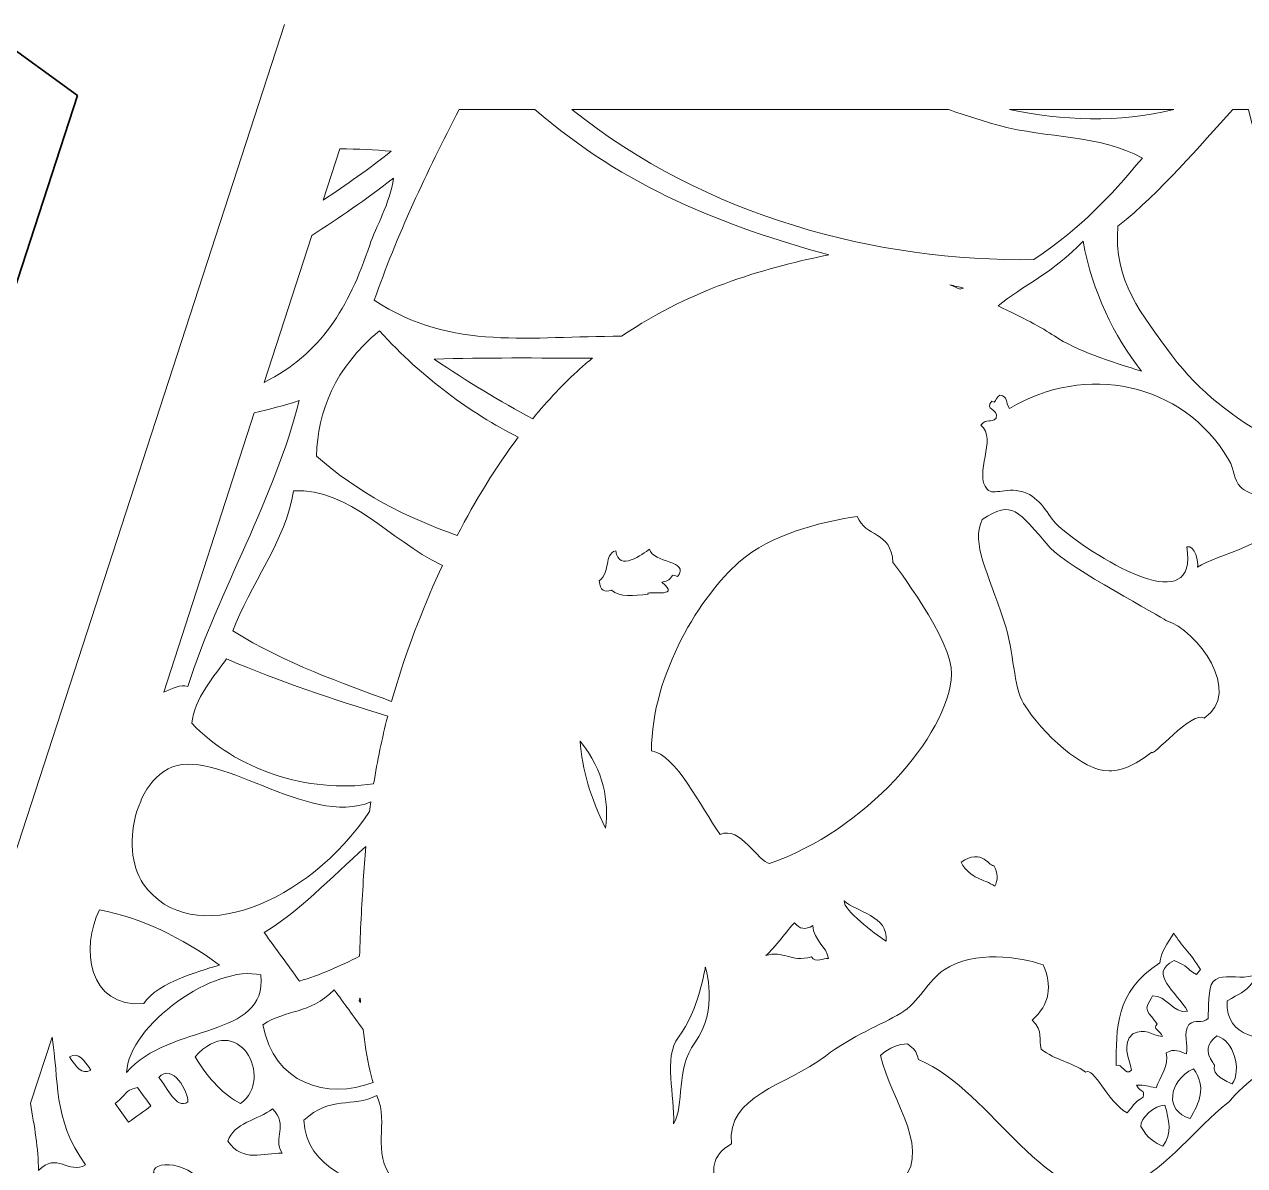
# Model space of a CAD drawing. Header units: millimetres. Extents: x -210 to 134, y -139 to 86.
# Drawn here: x -91.88 to -62.95, y -35.09 to -8.03 of the extents above; entities that cross this region are included whole.
import ezdxf

# ---------------------------------------------------------------- set-up
doc = ezdxf.new("R2010")
doc.units = ezdxf.units.MM
doc.header["$MEASUREMENT"] = 0
for name, color, linetype in [('Side 1 Detail', 7, 'Continuous'), ('Side 1 Outline', 7, 'Continuous'), ('Side 1 Scoring', 7, 'Continuous')]:
    doc.layers.add(name, color=color, linetype=linetype)

msp = doc.modelspace()

# ---------------------------------------------------------------- linework, layer by layer
at = {"layer": 'Side 1 Detail', "color": 250, "lineweight": 9}
for points, knots in [([(-81.5715, -10.0423), (-82.3441, -11.5349), (-83.0546, -13.038), (-83.5843, -14.5695), (-83.5843, -14.5695), (-81.7374, -15.7822), (-79.8696, -15.4118), (-77.7232, -15.4241), (-77.7232, -15.4241), (-76.0077, -14.2467), (-74.1479, -13.7656), (-72.8088, -13.4917), (-72.8088, -13.4917), (-75.2755, -12.8161), (-77.6465, -11.8987), (-79.7768, -10.0427)], [0, 0, 0, 0, 0.2, 0.2, 0.2, 0.2, 0.4, 0.4, 0.4, 0.4, 0.6, 0.6, 0.6, 0.6, 1, 1, 1, 1]), ([(-67.9436, -13.6047), (-66.7206, -12.7586), (-66.2083, -12.1753), (-65.3718, -11.1968), (-65.3718, -11.1968), (-66.3864, -10.6335), (-67.634, -10.7334), (-68.7692, -10.424), (-68.7692, -10.424), (-69.173, -10.3138), (-69.5728, -10.1855), (-69.9688, -10.0449)], [0, 0, 0, 0, 0.25, 0.25, 0.25, 0.25, 0.5, 0.5, 0.5, 0.5, 1, 1, 1, 1]), ([(-63.2255, -10.047), (-64.0203, -10.9131), (-64.9191, -11.9852), (-65.9523, -12.8137), (-65.9523, -12.8137), (-66.0681, -14.0974), (-65.3887, -14.9032), (-64.6666, -15.8833)], [0, 0, 0, 0, 0.3333333, 0.3333333, 0.3333333, 0.3333333, 1, 1, 1, 1]), ([(-64.6666, -15.8833), (-63.3823, -17.6284), (-61.299, -18.2909), (-59.7681, -19.281), (-59.7681, -19.281), (-58.77, -18.3645), (-57.5894, -18.5288), (-56.859, -17.7068), (-56.859, -17.7068), (-59.53, -16.9234), (-62.0911, -13.0886), (-62.86, -10.0468)], [0, 0, 0, 0, 0.25, 0.25, 0.25, 0.25, 0.5, 0.5, 0.5, 0.5, 1, 1, 1, 1]), ([(-83.6934, -13.2609), (-83.544, -12.8168), (-83.2183, -12.2842), (-83.1254, -11.67), (-83.1254, -11.67), (-83.7743, -12.1747), (-84.4208, -12.6231), (-85.0668, -13.0323)], [0, 0, 0, 0, 0.3333333, 0.3333333, 0.3333333, 0.3333333, 1, 1, 1, 1]), ([(-65.3908, -16.2521), (-66.0578, -15.402), (-66.5545, -14.3795), (-66.7785, -13.1641), (-66.7785, -13.1641), (-67.493, -13.9318), (-68.2161, -14.2145), (-68.7909, -14.7046), (-68.7909, -14.7046), (-68.2354, -14.964), (-67.751, -15.2181), (-67.459, -15.4146), (-67.459, -15.4146), (-66.9326, -15.7698), (-66.1111, -16.0228), (-65.3908, -16.2521)], [0, 0, 0, 0, 0.2, 0.2, 0.2, 0.2, 0.4, 0.4, 0.4, 0.4, 0.6, 0.6, 0.6, 0.6, 1, 1, 1, 1]), ([(-69.6146, -14.2789), (-69.7225, -14.2535), (-69.8305, -14.2279), (-69.939, -14.2028), (-69.939, -14.2028), (-69.8566, -14.2364), (-69.7757, -14.2695), (-69.6935, -14.3039), (-69.6935, -14.3039), (-69.6675, -14.2951), (-69.641, -14.2882), (-69.6146, -14.2789)], [0, 0, 0, 0, 0.25, 0.25, 0.25, 0.25, 0.5, 0.5, 0.5, 0.5, 1, 1, 1, 1]), ([(-83.4646, -15.293), (-84.5298, -16.1928), (-84.93, -17.199), (-84.9515, -18.2635), (-84.9515, -18.2635), (-83.9884, -19.1267), (-82.8345, -19.7237), (-81.6172, -20.1449), (-81.6172, -20.1449), (-81.1871, -19.3132), (-80.7023, -18.5259), (-80.1711, -17.8181), (-80.1711, -17.8181), (-81.3097, -17.2357), (-82.4151, -16.4393), (-83.4646, -15.293)], [0, 0, 0, 0, 0.2, 0.2, 0.2, 0.2, 0.4, 0.4, 0.4, 0.4, 0.6, 0.6, 0.6, 0.6, 1, 1, 1, 1]), ([(-78.4107, -15.9419), (-79.7083, -15.9414), (-80.9676, -15.9229), (-82.1627, -15.9677), (-82.1627, -15.9677), (-81.3726, -16.4966), (-80.6035, -16.9721), (-79.8266, -17.3778), (-79.8266, -17.3778), (-79.4707, -16.9429), (-79.0957, -16.5419), (-78.7024, -16.1892), (-78.7024, -16.1892), (-78.6062, -16.1031), (-78.5083, -16.0227), (-78.4107, -15.9419)], [0, 0, 0, 0, 0.2, 0.2, 0.2, 0.2, 0.4, 0.4, 0.4, 0.4, 0.6, 0.6, 0.6, 0.6, 1, 1, 1, 1]), ([(-67.3567, -19.9327), (-67.5607, -19.7609), (-67.7455, -19.2957), (-68.1207, -19.145), (-68.1207, -19.145), (-68.5784, -18.9593), (-68.8937, -19.2237), (-69.0514, -19.0525), (-69.0514, -19.0525), (-69.38, -18.6964), (-68.8042, -17.8501), (-69.1995, -17.5287), (-69.1995, -17.5287), (-69.0593, -17.3477), (-68.9723, -17.4991), (-68.8397, -17.364), (-68.8397, -17.364), (-68.7783, -17.1284), (-69.1399, -17.1725), (-68.942, -16.9583), (-68.942, -16.9583), (-68.8386, -17.0465), (-68.8708, -16.8862), (-68.7535, -16.8214), (-68.7535, -16.8214), (-68.5491, -16.8555), (-68.6316, -16.974), (-68.5248, -17.1351), (-68.5248, -17.1351), (-66.7285, -16.0604), (-64.4262, -16.4953), (-63.3268, -18.3476), (-63.3268, -18.3476), (-63.1728, -18.6074), (-63.2286, -18.8037), (-63.0405, -19.0039), (-63.0405, -19.0039), (-62.8907, -19.1667), (-62.1748, -19.3272), (-62.1521, -19.7008), (-62.1521, -19.7008), (-62.1138, -20.3184), (-63.6331, -20.5986), (-64.0637, -20.899), (-64.0637, -20.899), (-64.0389, -20.7865), (-64.1116, -20.3795), (-64.3204, -20.4133), (-64.3204, -20.4133), (-64.0348, -22.136), (-66.3296, -20.8002), (-67.3567, -19.9327)], [0, 0, 0, 0, 0.0714286, 0.0714286, 0.0714286, 0.0714286, 0.1428571, 0.1428571, 0.1428571, 0.1428571, 0.2142857, 0.2142857, 0.2142857, 0.2142857, 0.2857143, 0.2857143, 0.2857143, 0.2857143, 0.3571429, 0.3571429, 0.3571429, 0.3571429, 0.4285714, 0.4285714, 0.4285714, 0.4285714, 0.5, 0.5, 0.5, 0.5, 0.5714286, 0.5714286, 0.5714286, 0.5714286, 0.6428571, 0.6428571, 0.6428571, 0.6428571, 0.7142857, 0.7142857, 0.7142857, 0.7142857, 0.7857143, 0.7857143, 0.7857143, 0.7857143, 0.8571429, 0.8571429, 0.8571429, 0.8571429, 1, 1, 1, 1]), ([(-88.5742, -23.8597), (-88.3804, -23.7876), (-88.1801, -23.6683), (-88.0073, -23.7256), (-88.0073, -23.7256), (-87.2673, -21.4437), (-85.9359, -19.2559), (-85.3685, -16.947)], [0, 0, 0, 0, 0.3333333, 0.3333333, 0.3333333, 0.3333333, 1, 1, 1, 1]), ([(-81.9677, -20.8577), (-81.9774, -20.8532), (-81.9872, -20.8498), (-81.9968, -20.8444), (-81.9968, -20.8444), (-83.2386, -20.2467), (-84.1438, -19.0283), (-85.5012, -19.0848), (-85.5012, -19.0848), (-85.6602, -20.2334), (-86.5611, -21.3731), (-86.9378, -22.409), (-86.9378, -22.409), (-85.6722, -23.2009), (-84.361, -23.6398), (-83.1726, -24.0816), (-83.1726, -24.0816), (-83.1334, -23.9428), (-83.0946, -23.8039), (-83.0528, -23.668), (-83.0528, -23.668), (-82.7601, -22.7211), (-82.3944, -21.7703), (-81.9677, -20.8577)], [0, 0, 0, 0, 0.1428571, 0.1428571, 0.1428571, 0.1428571, 0.2857143, 0.2857143, 0.2857143, 0.2857143, 0.4285714, 0.4285714, 0.4285714, 0.4285714, 0.5714286, 0.5714286, 0.5714286, 0.5714286, 0.7142857, 0.7142857, 0.7142857, 0.7142857, 1, 1, 1, 1]), ([(-65.1455, -25.2829), (-65.47, -25.5372), (-65.8207, -25.7309), (-66.1625, -25.733), (-66.1625, -25.733), (-66.784, -25.7371), (-67.7445, -24.8461), (-68.1873, -24.1345), (-68.1873, -24.1345), (-68.4409, -23.7262), (-68.3995, -22.9447), (-68.6548, -22.1703), (-68.6548, -22.1703), (-69.0386, -21.0031), (-69.4353, -20.3573), (-69.1725, -19.772), (-69.1725, -19.772), (-68.4419, -19.2958), (-68.3465, -19.5398), (-67.5574, -20.4382), (-67.5574, -20.4382), (-67.0779, -20.9483), (-64.9088, -22.0605), (-64.8192, -22.1674), (-64.8192, -22.1674), (-64.0658, -22.3744), (-62.9868, -23.8878), (-63.9073, -24.4785), (-63.9073, -24.4785), (-64.1674, -24.2718), (-65.1755, -25.4515), (-65.1455, -25.2829)], [0, 0, 0, 0, 0.1111111, 0.1111111, 0.1111111, 0.1111111, 0.2222222, 0.2222222, 0.2222222, 0.2222222, 0.3333333, 0.3333333, 0.3333333, 0.3333333, 0.4444444, 0.4444444, 0.4444444, 0.4444444, 0.5555556, 0.5555556, 0.5555556, 0.5555556, 0.6666667, 0.6666667, 0.6666667, 0.6666667, 0.7777778, 0.7777778, 0.7777778, 0.7777778, 1, 1, 1, 1]), ([(-74.9371, -20.781), (-74.1622, -20.1085), (-73.038, -19.8364), (-72.1313, -19.6967), (-72.1313, -19.6967), (-71.9435, -20.2041), (-71.3308, -20.0222), (-71.286, -20.7855), (-71.286, -20.7855), (-71.286, -20.7855), (-69.858, -22.6526), (-69.8951, -23.4338), (-69.8951, -23.4338), (-69.965, -24.9119), (-71.9788, -27.1655), (-74.2119, -27.9251), (-74.2119, -27.9251), (-74.4774, -27.8948), (-74.9118, -27.0203), (-75.3819, -27.2401), (-75.3819, -27.2401), (-75.8461, -26.5848), (-76.4387, -25.3267), (-77.0128, -25.2585), (-77.0128, -25.2585), (-77.0144, -23.422), (-75.8158, -21.5433), (-74.9371, -20.781)], [0, 0, 0, 0, 0.125, 0.125, 0.125, 0.125, 0.25, 0.25, 0.25, 0.25, 0.375, 0.375, 0.375, 0.375, 0.5, 0.5, 0.5, 0.5, 0.625, 0.625, 0.625, 0.625, 0.75, 0.75, 0.75, 0.75, 1, 1, 1, 1]), ([(-78.2487, -21.2265), (-77.9707, -20.9914), (-78.1495, -20.6081), (-77.8598, -20.5094), (-77.8598, -20.5094), (-77.7929, -21.0375), (-77.2083, -20.5783), (-77.0595, -20.4715), (-77.0595, -20.4715), (-76.9789, -20.8081), (-76.0826, -20.7364), (-76.3918, -21.1224), (-76.3918, -21.1224), (-76.6121, -21.0151), (-76.4396, -21.1993), (-76.7637, -21.2556), (-76.7637, -21.2556), (-76.2637, -21.6647), (-77.2018, -21.4279), (-77.0917, -21.5395), (-77.0917, -21.5395), (-77.4405, -21.577), (-77.7549, -21.6273), (-77.9637, -21.4447), (-77.9637, -21.4447), (-78.1227, -21.4985), (-78.2355, -21.4604), (-78.2487, -21.2265)], [0, 0, 0, 0, 0.125, 0.125, 0.125, 0.125, 0.25, 0.25, 0.25, 0.25, 0.375, 0.375, 0.375, 0.375, 0.5, 0.5, 0.5, 0.5, 0.625, 0.625, 0.625, 0.625, 0.75, 0.75, 0.75, 0.75, 1, 1, 1, 1]), ([(-83.2663, -24.4351), (-84.6335, -24.0056), (-85.7422, -23.6477), (-87.0865, -23.0765), (-87.0865, -23.0765), (-87.3498, -23.4391), (-87.87, -24.0341), (-87.9115, -24.6013), (-87.9115, -24.6013), (-86.8723, -25.6939), (-85.1708, -26.2718), (-83.5998, -26.0362), (-83.5998, -26.0362), (-83.5113, -25.4915), (-83.3997, -24.9565), (-83.2663, -24.4351)], [0, 0, 0, 0, 0.2, 0.2, 0.2, 0.2, 0.4, 0.4, 0.4, 0.4, 0.6, 0.6, 0.6, 0.6, 1, 1, 1, 1]), ([(-88.4741, -25.6855), (-88.746, -25.8351), (-88.9525, -26.0844), (-89.0951, -26.3793), (-89.0951, -26.3793), (-89.1309, -26.4811), (-89.1699, -26.5817), (-89.212, -26.682), (-89.212, -26.682), (-89.4019, -27.2874), (-89.3549, -27.9904), (-89.062, -28.4087), (-89.062, -28.4087), (-87.926, -30.0234), (-85.1498, -28.8677), (-83.6953, -26.6944), (-83.6953, -26.6944), (-83.6853, -26.6182), (-83.6758, -26.5423), (-83.6653, -26.4667), (-83.6653, -26.4667), (-85.1556, -27.095), (-87.3894, -25.0878), (-88.4741, -25.6855)], [0, 0, 0, 0, 0.1428571, 0.1428571, 0.1428571, 0.1428571, 0.2857143, 0.2857143, 0.2857143, 0.2857143, 0.4285714, 0.4285714, 0.4285714, 0.4285714, 0.5714286, 0.5714286, 0.5714286, 0.5714286, 0.7142857, 0.7142857, 0.7142857, 0.7142857, 1, 1, 1, 1]), ([(-78.7009, -25.0218), (-78.1264, -25.7545), (-78.0271, -26.431), (-78.0999, -27.0868), (-78.0999, -27.0868), (-78.4534, -26.3788), (-78.6603, -25.6906), (-78.7009, -25.0218)], [0, 0, 0, 0, 0.3333333, 0.3333333, 0.3333333, 0.3333333, 1, 1, 1, 1]), ([(-83.7859, -27.5272), (-84.606, -28.2665), (-85.4323, -29.1066), (-86.1943, -29.5665), (-86.1943, -29.5665), (-85.9158, -29.9493), (-85.6378, -30.3326), (-85.3598, -30.7156), (-85.3598, -30.7156), (-84.8759, -30.577), (-84.4024, -30.3641), (-83.9314, -30.1257), (-83.9314, -30.1257), (-83.9192, -29.5311), (-83.8784, -28.9438), (-83.8451, -28.3249), (-83.8451, -28.3249), (-83.8303, -28.0581), (-83.81, -27.7925), (-83.7859, -27.5272)], [0, 0, 0, 0, 0.1666667, 0.1666667, 0.1666667, 0.1666667, 0.3333333, 0.3333333, 0.3333333, 0.3333333, 0.5, 0.5, 0.5, 0.5, 0.6666667, 0.6666667, 0.6666667, 0.6666667, 1, 1, 1, 1]), ([(-68.8939, -27.977), (-68.7928, -28.1406), (-68.7973, -28.3313), (-68.8698, -28.4679), (-68.8698, -28.4679), (-69.1372, -28.2776), (-69.441, -28.3122), (-69.6715, -27.8989), (-69.6715, -27.8989), (-69.1711, -27.5344), (-68.9747, -28.0386), (-68.8939, -27.977)], [0, 0, 0, 0, 0.25, 0.25, 0.25, 0.25, 0.5, 0.5, 0.5, 0.5, 1, 1, 1, 1]), ([(-71.4486, -29.7662), (-71.7452, -29.5729), (-72.4482, -29.0438), (-72.4463, -28.8124), (-72.4463, -28.8124), (-72.1607, -29.0784), (-71.3871, -29.1602), (-71.4486, -29.7662)], [0, 0, 0, 0, 0.3333333, 0.3333333, 0.3333333, 0.3333333, 1, 1, 1, 1]), ([(-89.0451, -31.2495), (-88.7806, -30.7561), (-87.4866, -30.402), (-87.2551, -30.3372), (-87.2551, -30.3372), (-88.1661, -29.6689), (-89.1115, -29.2163), (-90.098, -29.0267), (-90.098, -29.0267), (-90.5539, -29.9129), (-90.3729, -31.359), (-89.0451, -31.2495)], [0, 0, 0, 0, 0.25, 0.25, 0.25, 0.25, 0.5, 0.5, 0.5, 0.5, 1, 1, 1, 1]), ([(-73.6232, -29.3311), (-73.4988, -29.4851), (-73.3546, -29.5076), (-73.1891, -29.3998), (-73.1891, -29.3998), (-73.1608, -29.7615), (-72.8627, -29.8881), (-72.8134, -30.1812), (-72.8134, -30.1812), (-72.939, -30.1596), (-73.1126, -30.2998), (-73.2172, -30.1395), (-73.2172, -30.1395), (-73.7205, -30.2836), (-73.8862, -29.9753), (-74.3022, -30.1119), (-74.3022, -30.1119), (-74.0802, -29.9257), (-73.7822, -29.4907), (-73.6232, -29.3311)], [0, 0, 0, 0, 0.1666667, 0.1666667, 0.1666667, 0.1666667, 0.3333333, 0.3333333, 0.3333333, 0.3333333, 0.5, 0.5, 0.5, 0.5, 0.6666667, 0.6666667, 0.6666667, 0.6666667, 1, 1, 1, 1]), ([(-63.7385, -30.8021), (-63.5501, -30.3384), (-62.5307, -30.9873), (-62.5038, -30.186), (-62.5038, -30.186), (-62.5186, -30.1656), (-62.5331, -30.145), (-62.5486, -30.1248), (-62.5486, -30.1248), (-62.4917, -30.0435), (-62.479, -29.9555), (-62.5596, -29.8526), (-62.5596, -29.8526), (-62.2695, -29.8454), (-61.9794, -29.8399), (-61.647, -29.5636), (-61.647, -29.5636), (-61.4775, -30.1041), (-61.1047, -30.1545), (-60.7857, -30.6206), (-60.7857, -30.6206), (-60.6972, -30.7751), (-61.0289, -30.8518), (-61.091, -30.8424), (-61.091, -30.8424), (-61.1213, -30.8021), (-61.1513, -30.7609), (-61.1805, -30.7201), (-61.1805, -30.7201), (-61.1271, -30.5808), (-61.4754, -30.101), (-61.6253, -30.1084), (-61.6253, -30.1084), (-61.6401, -30.0881), (-61.6546, -30.0678), (-61.6697, -30.0471), (-61.6697, -30.0471), (-61.9057, -29.735), (-62.1568, -30.0401), (-62.3536, -30.2638), (-62.3536, -30.2638), (-62.3357, -30.8653), (-61.6938, -31.239), (-61.297, -31.4593), (-61.297, -31.4593), (-61.3631, -31.6848), (-61.6012, -31.8809), (-61.8816, -32.0717), (-61.8816, -32.0717), (-62.0801, -31.842), (-62.0194, -31.6524), (-62.265, -31.4155), (-62.265, -31.4155), (-62.2799, -31.3949), (-62.2947, -31.3745), (-62.3098, -31.3542), (-62.3098, -31.3542), (-62.3009, -31.1137), (-62.4869, -30.7324), (-62.7542, -30.7422), (-62.7542, -30.7422), (-62.9599, -31.0066), (-63.0674, -31.0038), (-63.3661, -31.1866), (-63.3661, -31.1866), (-63.3971, -32.1249), (-62.5041, -32.0258), (-61.9598, -32.2215), (-61.9598, -32.2215), (-62.2058, -32.7062), (-62.9699, -33.1083), (-63.3113, -33.5777), (-63.3113, -33.5777), (-63.3327, -33.5928), (-63.3523, -33.6071), (-63.373, -33.6225), (-63.373, -33.6225), (-64.0878, -34.1835), (-64.7765, -35.1311), (-65.6257, -35.5393), (-65.6257, -35.5393), (-65.5475, -35.6423), (-65.5565, -35.7314), (-65.6144, -35.8122), (-65.6144, -35.8122), (-67.7398, -36.1287), (-68.8779, -33.3467), (-70.6792, -32.5729), (-70.6792, -32.5729), (-70.7543, -32.3547), (-70.761, -32.345), (-70.9456, -32.2056), (-70.9456, -32.2056), (-71.1462, -32.2169), (-71.3528, -32.267), (-71.5858, -32.4838), (-71.5858, -32.4838), (-71.3384, -33.5535), (-70.2477, -34.8289), (-71.2094, -35.575), (-71.2094, -35.575), (-71.5694, -35.8566), (-71.9676, -35.8759), (-72.4098, -35.9811), (-72.4098, -35.9811), (-72.4386, -36.3301), (-72.6441, -36.3315), (-72.6327, -36.7041), (-72.6327, -36.7041), (-73.2043, -36.4328), (-73.822, -35.8733), (-74.4505, -35.9212), (-74.4505, -35.9212), (-74.4505, -35.9212), (-75.3707, -35.8662), (-75.4913, -35.6024), (-75.4913, -35.6024), (-75.5565, -35.2305), (-75.6289, -34.858), (-75.1125, -34.5781), (-75.1125, -34.5781), (-75.2412, -33.4223), (-73.8351, -33.2118), (-72.8872, -32.4938), (-72.8872, -32.4938), (-72.2433, -32.0074), (-71.5735, -31.7592), (-71.1017, -31.4768), (-71.1017, -31.4768), (-70.6809, -31.2266), (-70.4411, -30.6928), (-70.0725, -30.4488), (-70.0725, -30.4488), (-69.3631, -29.9808), (-68.2731, -30.1324), (-67.7255, -30.3341), (-67.7255, -30.3341), (-67.5047, -30.8202), (-67.5617, -31.2627), (-67.987, -31.6463), (-67.987, -31.6463), (-67.7067, -31.9071), (-67.848, -32.1014), (-67.7706, -32.3297), (-67.7706, -32.3297), (-67.4346, -32.5974), (-67.0603, -32.6265), (-66.7202, -32.8754), (-66.7202, -32.8754), (-66.5201, -32.7488), (-66.2173, -33.5554), (-65.7363, -33.8431), (-65.7363, -33.8431), (-65.6065, -33.7194), (-65.5775, -33.5796), (-65.3522, -33.4709), (-65.3522, -33.4709), (-65.3115, -33.2462), (-65.4001, -33.4007), (-65.5093, -33.1858), (-65.5093, -33.1858), (-65.307, -33.1675), (-65.2399, -33.2132), (-65.0473, -33.2492), (-65.0473, -33.2492), (-64.9481, -32.9753), (-64.7365, -32.7202), (-64.8065, -32.4206), (-64.8065, -32.4206), (-64.6242, -32.2945), (-64.4785, -32.3948), (-64.3232, -32.4428), (-64.3232, -32.4428), (-64.2811, -32.2143), (-64.4179, -31.9585), (-64.2673, -31.7473), (-64.2673, -31.7473), (-64.1006, -31.6015), (-63.9783, -31.7492), (-63.8108, -31.6031), (-63.8108, -31.6031), (-63.8108, -31.6031), (-63.8143, -30.9882), (-63.7385, -30.8021)], [0, 0, 0, 0, 0.0212766, 0.0212766, 0.0212766, 0.0212766, 0.0425532, 0.0425532, 0.0425532, 0.0425532, 0.0638298, 0.0638298, 0.0638298, 0.0638298, 0.0851064, 0.0851064, 0.0851064, 0.0851064, 0.106383, 0.106383, 0.106383, 0.106383, 0.1276596, 0.1276596, 0.1276596, 0.1276596, 0.1489362, 0.1489362, 0.1489362, 0.1489362, 0.1702128, 0.1702128, 0.1702128, 0.1702128, 0.1914894, 0.1914894, 0.1914894, 0.1914894, 0.212766, 0.212766, 0.212766, 0.212766, 0.2340426, 0.2340426, 0.2340426, 0.2340426, 0.2553191, 0.2553191, 0.2553191, 0.2553191, 0.2765957, 0.2765957, 0.2765957, 0.2765957, 0.2978723, 0.2978723, 0.2978723, 0.2978723, 0.3191489, 0.3191489, 0.3191489, 0.3191489, 0.3404255, 0.3404255, 0.3404255, 0.3404255, 0.3617021, 0.3617021, 0.3617021, 0.3617021, 0.3829787, 0.3829787, 0.3829787, 0.3829787, 0.4042553, 0.4042553, 0.4042553, 0.4042553, 0.4255319, 0.4255319, 0.4255319, 0.4255319, 0.4468085, 0.4468085, 0.4468085, 0.4468085, 0.4680851, 0.4680851, 0.4680851, 0.4680851, 0.4893617, 0.4893617, 0.4893617, 0.4893617, 0.5106383, 0.5106383, 0.5106383, 0.5106383, 0.5319149, 0.5319149, 0.5319149, 0.5319149, 0.5531915, 0.5531915, 0.5531915, 0.5531915, 0.5744681, 0.5744681, 0.5744681, 0.5744681, 0.5957447, 0.5957447, 0.5957447, 0.5957447, 0.6170213, 0.6170213, 0.6170213, 0.6170213, 0.6382979, 0.6382979, 0.6382979, 0.6382979, 0.6595745, 0.6595745, 0.6595745, 0.6595745, 0.6808511, 0.6808511, 0.6808511, 0.6808511, 0.7021277, 0.7021277, 0.7021277, 0.7021277, 0.7234043, 0.7234043, 0.7234043, 0.7234043, 0.7446809, 0.7446809, 0.7446809, 0.7446809, 0.7659574, 0.7659574, 0.7659574, 0.7659574, 0.787234, 0.787234, 0.787234, 0.787234, 0.8085106, 0.8085106, 0.8085106, 0.8085106, 0.8297872, 0.8297872, 0.8297872, 0.8297872, 0.8510638, 0.8510638, 0.8510638, 0.8510638, 0.8723404, 0.8723404, 0.8723404, 0.8723404, 0.893617, 0.893617, 0.893617, 0.893617, 0.9148936, 0.9148936, 0.9148936, 0.9148936, 0.9361702, 0.9361702, 0.9361702, 0.9361702, 0.9574468, 0.9574468, 0.9574468, 0.9574468, 1, 1, 1, 1]), ([(-64.0861, -30.5618), (-64.3921, -30.3753), (-64.2332, -30.3878), (-64.6222, -30.229), (-64.6222, -30.229), (-65.2613, -30.5427), (-64.544, -30.9749), (-64.3025, -31.4281), (-64.3025, -31.4281), (-64.6391, -31.5056), (-64.8048, -31.0391), (-65.1341, -31.0686), (-65.1341, -31.0686), (-65.1985, -31.221), (-65.3767, -31.3556), (-65.1565, -31.553), (-65.1565, -31.553), (-65.1121, -31.6133), (-65.0676, -31.6748), (-65.0232, -31.7359), (-65.0232, -31.7359), (-65.1534, -31.8427), (-64.9412, -31.8959), (-64.8978, -32.0298), (-64.8978, -32.0298), (-65.1644, -32.0041), (-65.306, -31.8114), (-65.6023, -31.9697), (-65.6023, -31.9697), (-65.8672, -32.2165), (-65.6898, -32.5329), (-65.6305, -32.8315), (-65.6305, -32.8315), (-65.7804, -32.9804), (-65.8538, -32.6446), (-65.9919, -32.7207), (-65.9919, -32.7207), (-65.9875, -31.8539), (-66.0398, -30.9797), (-64.956, -30.2852), (-64.956, -30.2852), (-64.9398, -30.0356), (-64.7748, -29.8086), (-64.6277, -29.5789), (-64.6277, -29.5789), (-64.4485, -29.8719), (-64.2325, -30.0483), (-63.9955, -30.4425)], [0, 0, 0, 0, 0.0769231, 0.0769231, 0.0769231, 0.0769231, 0.1538462, 0.1538462, 0.1538462, 0.1538462, 0.2307692, 0.2307692, 0.2307692, 0.2307692, 0.3076923, 0.3076923, 0.3076923, 0.3076923, 0.3846154, 0.3846154, 0.3846154, 0.3846154, 0.4615385, 0.4615385, 0.4615385, 0.4615385, 0.5384615, 0.5384615, 0.5384615, 0.5384615, 0.6153846, 0.6153846, 0.6153846, 0.6153846, 0.6923077, 0.6923077, 0.6923077, 0.6923077, 0.7692308, 0.7692308, 0.7692308, 0.7692308, 0.8461538, 0.8461538, 0.8461538, 0.8461538, 1, 1, 1, 1]), ([(-86.2755, -30.5713), (-87.3491, -30.3005), (-89.4114, -31.7537), (-89.457, -32.883), (-89.457, -32.883), (-88.43, -31.6916), (-86.1215, -32.1075), (-86.2755, -30.5713)], [0, 0, 0, 0, 0.3333333, 0.3333333, 0.3333333, 0.3333333, 1, 1, 1, 1]), ([(-76.3684, -32.0436), (-75.8918, -31.4214), (-75.7354, -30.3858), (-75.7354, -30.3858), (-75.7354, -30.3858), (-75.7354, -30.3858), (-75.4086, -31.3952), (-75.9857, -32.1807), (-75.9857, -32.1807), (-76.4411, -32.7994), (-76.222, -33.6614), (-76.4904, -34.1008), (-76.4904, -34.1008), (-76.4466, -33.4405), (-76.7484, -32.5381), (-76.3684, -32.0436)], [0, 0, 0, 0, 0.2, 0.2, 0.2, 0.2, 0.4, 0.4, 0.4, 0.4, 0.6, 0.6, 0.6, 0.6, 1, 1, 1, 1]), ([(-83.8513, -31.8616), (-84.0785, -31.5497), (-84.3052, -31.2371), (-84.5326, -30.9246), (-84.5326, -30.9246), (-85.1484, -31.5232), (-85.6445, -31.3666), (-86.2279, -31.7518), (-86.2279, -31.7518), (-85.9668, -33.1491), (-84.7078, -33.5361), (-83.6128, -33.1191), (-83.6128, -33.1191), (-83.64, -33.0284), (-83.6649, -32.94), (-83.6834, -32.8578), (-83.6834, -32.8578), (-83.7607, -32.5104), (-83.8127, -32.182), (-83.8513, -31.8616)], [0, 0, 0, 0, 0.1666667, 0.1666667, 0.1666667, 0.1666667, 0.3333333, 0.3333333, 0.3333333, 0.3333333, 0.5, 0.5, 0.5, 0.5, 0.6666667, 0.6666667, 0.6666667, 0.6666667, 1, 1, 1, 1]), ([(-83.9459, -31.1742), (-83.9345, -31.1911), (-83.923, -31.2035), (-83.9109, -31.2207), (-83.9109, -31.2207), (-83.9133, -31.1875), (-83.917, -31.1535), (-83.9187, -31.1203), (-83.9187, -31.1203), (-83.9259, -31.1384), (-83.9395, -31.1554), (-83.9459, -31.1742)], [0, 0, 0, 0, 0.25, 0.25, 0.25, 0.25, 0.5, 0.5, 0.5, 0.5, 1, 1, 1, 1]), ([(-87.8346, -32.5142), (-87.5033, -33.0604), (-87.1428, -33.413), (-86.7587, -33.6223), (-86.7587, -33.6223), (-85.9292, -33.0256), (-86.83, -31.372), (-87.8346, -32.5142)], [0, 0, 0, 0, 0.3333333, 0.3333333, 0.3333333, 0.3333333, 1, 1, 1, 1]), ([(-63.7054, -32.649), (-63.691, -32.6688), (-63.6762, -32.6892), (-63.661, -32.71), (-63.661, -32.71), (-63.7488, -32.951), (-63.3651, -33.0943), (-63.2445, -33.1548), (-63.2445, -33.1548), (-63.0088, -32.8213), (-63.209, -32.1245), (-63.6052, -32.0155), (-63.6052, -32.0155), (-63.8453, -32.1933), (-63.8787, -32.4041), (-63.7054, -32.649)], [0, 0, 0, 0, 0.2, 0.2, 0.2, 0.2, 0.4, 0.4, 0.4, 0.4, 0.6, 0.6, 0.6, 0.6, 1, 1, 1, 1]), ([(-90.3088, -32.8265), (-90.4557, -32.5972), (-90.6039, -32.385), (-90.8073, -32.5125), (-90.8073, -32.5125), (-90.6602, -32.7414), (-90.5117, -32.9537), (-90.3088, -32.8265)], [0, 0, 0, 0, 0.3333333, 0.3333333, 0.3333333, 0.3333333, 1, 1, 1, 1]), ([(-88.0032, -33.582), (-87.989, -33.3448), (-88.3751, -32.6418), (-88.6943, -33.0032), (-88.6943, -33.0032), (-88.4724, -33.2509), (-88.2927, -33.7622), (-88.0032, -33.582)], [0, 0, 0, 0, 0.3333333, 0.3333333, 0.3333333, 0.3333333, 1, 1, 1, 1]), ([(-64.2405, -33.9721), (-64.0217, -33.6099), (-63.8463, -33.2399), (-64.1619, -32.7934), (-64.1619, -32.7934), (-64.7617, -33.0959), (-64.8489, -33.8076), (-64.2405, -33.9721)], [0, 0, 0, 0, 0.3333333, 0.3333333, 0.3333333, 0.3333333, 1, 1, 1, 1]), ([(-89.41, -34.0636), (-89.2329, -33.9351), (-89.0558, -33.8068), (-88.8793, -33.6781), (-88.8793, -33.6781), (-88.9861, -33.5305), (-89.0932, -33.3835), (-89.2003, -33.2361), (-89.2003, -33.2361), (-89.5511, -33.3396), (-89.4067, -33.3735), (-89.7314, -33.6218), (-89.7314, -33.6218), (-89.6237, -33.7689), (-89.5173, -33.916), (-89.41, -34.0636)], [0, 0, 0, 0, 0.2, 0.2, 0.2, 0.2, 0.4, 0.4, 0.4, 0.4, 0.6, 0.6, 0.6, 0.6, 1, 1, 1, 1]), ([(-83.5211, -33.4316), (-84.1156, -33.7277), (-84.614, -33.4212), (-85.2566, -34.0174), (-85.2566, -34.0174), (-85.2109, -35.1273), (-83.9039, -35.72), (-83.1363, -35.4482), (-83.1363, -35.4482), (-83.6763, -34.7108), (-83.2214, -34.1308), (-83.5211, -33.4316)], [0, 0, 0, 0, 0.25, 0.25, 0.25, 0.25, 0.5, 0.5, 0.5, 0.5, 1, 1, 1, 1]), ([(-91.7347, -33.6145), (-91.6498, -34.1504), (-91.5427, -34.6899), (-91.5476, -35.2118), (-91.5476, -35.2118), (-91.1095, -34.7513), (-90.8333, -35.314), (-90.4304, -35.0751)], [0, 0, 0, 0, 0.3333333, 0.3333333, 0.3333333, 0.3333333, 1, 1, 1, 1]), ([(-87.0558, -34.5144), (-86.6956, -35.035), (-86.2133, -34.7867), (-85.7708, -34.796), (-85.7708, -34.796), (-86.0017, -34.4214), (-85.6093, -34.1439), (-85.995, -33.7437), (-85.995, -33.7437), (-86.34, -34.0138), (-86.9299, -34.0753), (-87.0558, -34.5144)], [0, 0, 0, 0, 0.25, 0.25, 0.25, 0.25, 0.5, 0.5, 0.5, 0.5, 1, 1, 1, 1]), ([(-65.4083, -34.1664), (-65.2537, -34.4443), (-65.0731, -34.5562), (-64.8854, -34.6276), (-64.8854, -34.6276), (-64.6577, -34.339), (-64.74, -34.0012), (-64.8406, -33.6607), (-64.8406, -33.6607), (-65.0769, -33.6498), (-65.4239, -33.9687), (-65.4083, -34.1664)], [0, 0, 0, 0, 0.25, 0.25, 0.25, 0.25, 0.5, 0.5, 0.5, 0.5, 1, 1, 1, 1]), ([(-88.8159, -35.2528), (-88.3094, -35.5116), (-88.1675, -36.1026), (-87.5772, -35.8377), (-87.5772, -35.8377), (-87.6368, -35.017), (-88.8414, -34.9123), (-88.8159, -35.2528)], [0, 0, 0, 0, 0.3333333, 0.3333333, 0.3333333, 0.3333333, 1, 1, 1, 1])]:
    msp.add_open_spline(points, degree=3, knots=knots, dxfattribs=at)
for points in [[(-79.7768, -10.0427), (-79.7768, -10.0427), (-81.5715, -10.0423), (-81.5715, -10.0423)], [(-69.9688, -10.0449), (-69.9688, -10.0449), (-78.8992, -10.0427), (-78.8992, -10.0427)], [(-78.8992, -10.0427), (-75.724, -12.5915), (-71.6591, -13.6569), (-67.9436, -13.6047)], [(-64.6274, -10.0459), (-64.6274, -10.0459), (-68.5212, -10.0458), (-68.5212, -10.0458)], [(-68.5212, -10.0458), (-67.2873, -10.3067), (-65.9316, -10.3662), (-64.6274, -10.0459)], [(-62.86, -10.0468), (-62.86, -10.0468), (-63.2255, -10.047), (-63.2255, -10.047)], [(-84.4005, -10.9782), (-84.4005, -10.9782), (-84.7954, -12.1952), (-84.7954, -12.1952)], [(-83.1807, -11.0352), (-83.5673, -10.9949), (-83.9769, -10.9804), (-84.4005, -10.9782)], [(-84.7954, -12.1952), (-84.2489, -11.8355), (-83.7099, -11.4515), (-83.1807, -11.0352)], [(-85.0668, -13.0323), (-85.0668, -13.0323), (-86.1948, -16.5163), (-86.1948, -16.5163)], [(-86.1948, -16.5163), (-84.8495, -15.8422), (-84.1922, -14.7509), (-83.6934, -13.2609)], [(-85.3685, -16.947), (-85.7251, -17.064), (-86.0786, -17.1583), (-86.4305, -17.242)], [(-86.4305, -17.242), (-86.4305, -17.242), (-88.5742, -23.8597), (-88.5742, -23.8597)], [(-89.0951, -26.3793), (-89.1309, -26.4811), (-89.1699, -26.5817), (-89.212, -26.682)], [(-63.9955, -30.4425), (-63.9955, -30.4425), (-64.0861, -30.5618), (-64.0861, -30.5618)], [(-91.2256, -32.0446), (-91.2256, -32.0446), (-91.7347, -33.6145), (-91.7347, -33.6145)], [(-90.4304, -35.0751), (-91.2259, -33.9812), (-91.0497, -33.0411), (-91.2256, -32.0446)]]:
    msp.add_open_spline(points, degree=3, dxfattribs=at)
at = {"layer": 'Side 1 Outline', "color": 250, "lineweight": 35}
msp.add_open_spline([(-98.0234, -32.4857), (-98.0234, -32.4857), (-90.6251, -9.7133), (-90.6251, -9.7133), (-90.6251, -9.7133), (-90.6251, -9.7133), (-109.9955, 4.368), (-109.9955, 4.368), (-109.9955, 4.368), (-109.9955, 4.368), (-129.3486, -9.7185), (-129.3486, -9.7185), (-129.3486, -9.7185), (-129.3486, -9.7185), (-121.9692, -32.4873), (-121.9692, -32.4873), (-121.9692, -32.4873), (-121.9692, -32.4873), (-98.0234, -32.4857), (-98.0234, -32.4857)], degree=3, knots=[0, 0, 0, 0, 0.1666667, 0.1666667, 0.1666667, 0.1666667, 0.3333333, 0.3333333, 0.3333333, 0.3333333, 0.5, 0.5, 0.5, 0.5, 0.6666667, 0.6666667, 0.6666667, 0.6666667, 1, 1, 1, 1], dxfattribs=at)
at = {"layer": 'Side 1 Scoring', "color": 250, "lineweight": 18}
msp.add_open_spline([(-94.9835, -36.5447), (-94.9835, -36.5447), (-85.7172, -8.0266), (-85.7172, -8.0266)], degree=3, dxfattribs=at)

doc.saveas('drawing.dxf')
